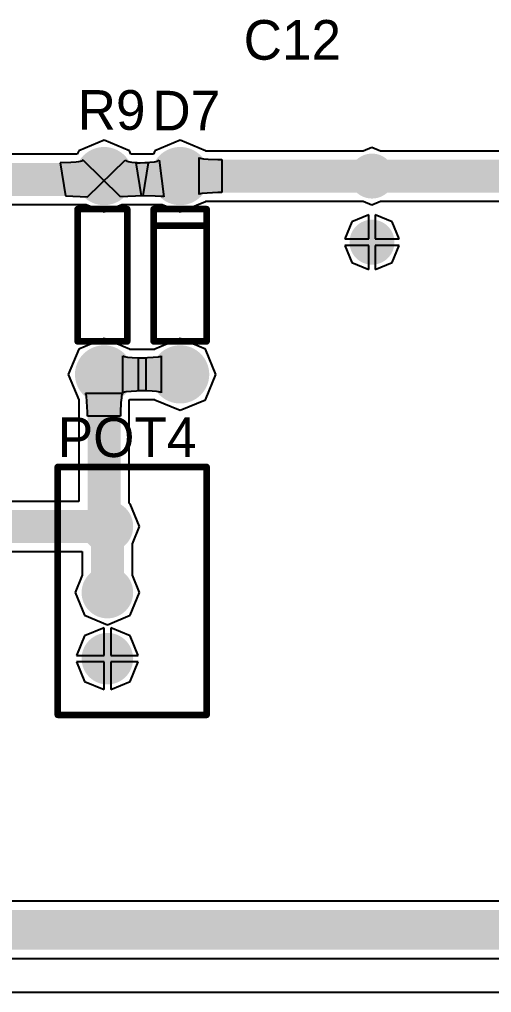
# Model space of a CAD drawing. Header units: millimetres. Extents: x 1 to 6.91, y 1 to 4.95.
# Drawn here: x 5.342 to 6.056, y 1 to 2.472 of the extents above; entities that cross this region are included whole.
import ezdxf

# ---------------------------------------------------------------- set-up
doc = ezdxf.new("R2010")
doc.units = ezdxf.units.MM
doc.header["$MEASUREMENT"] = 0
for name, color, linetype in [('BottomLayer', 5, 'Continuous'), ('BottomSolder', 6, 'Continuous'), ('TopLayer', 1, 'Continuous'), ('TopOverlay', 2, 'Continuous'), ('TopSolder', 216, 'Continuous')]:
    doc.layers.add(name, color=color, linetype=linetype)

msp = doc.modelspace()

# ---------------------------------------------------------------- linework, layer by layer
at = {"layer": 'BottomLayer'}
for p, q in [((5.47, 2.2891), (5.4317, 2.2733)), ((5.5083, 2.2733), (5.47, 2.2891)), ((5.585, 2.2891), (5.5467, 2.2733)), ((5.6233, 2.2733), (5.585, 2.2891)), ((5.4295, 2.2679), (5.3023, 2.2679)), ((5.4317, 2.2733), (5.4295, 2.2679)), ((5.5105, 2.2679), (5.5083, 2.2733)), ((5.5445, 2.2679), (5.5105, 2.2679)), ((5.5467, 2.2733), (5.5445, 2.2679)), ((5.6234, 2.2729), (5.6233, 2.2733)), ((5.8619, 2.2729), (5.6234, 2.2729)), ((5.875, 2.2783), (5.8619, 2.2729)), ((5.8881, 2.2729), (5.875, 2.2783)), ((6.3466, 2.2729), (5.8881, 2.2729)), ((5.4198, 2.2554), (5.4034, 2.255)), ((5.4034, 2.255), (5.4115, 2.205)), ((5.4279, 2.2561), (5.4198, 2.2554)), ((5.4311, 2.2565), (5.4279, 2.2561)), ((5.4337, 2.2571), (5.4311, 2.2565)), ((5.4357, 2.2577), (5.4337, 2.2571)), ((5.4372, 2.2584), (5.4357, 2.2577)), ((5.4382, 2.2592), (5.4372, 2.2584)), ((5.4948, 2.2036), (5.4382, 2.2592)), ((5.4452, 2.2036), (5.5018, 2.2592)), ((5.5018, 2.2592), (5.5028, 2.2584)), ((5.5028, 2.2584), (5.5043, 2.2577)), ((5.5043, 2.2577), (5.5063, 2.2571)), ((5.5063, 2.2571), (5.5089, 2.2565)), ((5.5089, 2.2565), (5.5121, 2.2561)), ((5.5121, 2.2561), (5.5202, 2.2554)), ((5.5265, 2.205), (5.5184, 2.255)), ((5.5184, 2.255), (5.5244, 2.255)), ((5.5202, 2.2554), (5.5366, 2.255)), ((5.5244, 2.255), (5.5461, 2.2565)), ((5.5366, 2.255), (5.5285, 2.205)), ((5.5461, 2.2565), (5.5487, 2.2571)), ((5.5487, 2.2571), (5.5507, 2.2577)), ((5.5507, 2.2577), (5.5522, 2.2584)), ((5.5522, 2.2584), (5.5532, 2.2592)), ((5.5532, 2.2592), (5.5602, 2.2036)), ((5.6136, 2.207), (5.6136, 2.263)), ((5.6136, 2.263), (5.6144, 2.2624)), ((5.6144, 2.2624), (5.6159, 2.2619)), ((5.6159, 2.2619), (5.6179, 2.2615)), ((5.6179, 2.2615), (5.6205, 2.2611)), ((5.6205, 2.2611), (5.6275, 2.2605)), ((5.6275, 2.2605), (5.6422, 2.26)), ((5.6422, 2.26), (5.6482, 2.26)), ((5.6482, 2.26), (5.6482, 2.21)), ((5.6159, 2.2081), (5.6144, 2.2076)), ((5.6179, 2.2085), (5.6159, 2.2081)), ((5.6422, 2.21), (5.6179, 2.2085)), ((5.6482, 2.21), (5.6422, 2.21)), ((5.4115, 2.205), (5.4452, 2.2036)), ((5.5285, 2.205), (5.4948, 2.2036)), ((5.5472, 2.2048), (5.5265, 2.205)), ((5.5564, 2.2043), (5.5472, 2.2048)), ((5.5583, 2.2041), (5.5564, 2.2043)), ((5.5595, 2.2039), (5.5583, 2.2041)), ((5.5602, 2.2036), (5.5595, 2.2039)), ((5.585, 2.1809), (5.6233, 2.1967)), ((5.6144, 2.2076), (5.6136, 2.207)), ((5.6233, 2.1967), (5.6234, 2.1971)), ((5.6234, 2.1971), (5.8619, 2.1971)), ((5.8619, 2.1971), (5.875, 2.1917)), ((5.875, 2.1917), (5.8881, 2.1971)), ((5.8881, 2.1971), (6.3466, 2.1971)), ((5.3023, 2.1921), (5.4429, 2.1921)), ((5.4429, 2.1921), (5.47, 2.1809)), ((5.47, 2.1809), (5.4971, 2.1921)), ((5.4971, 2.1921), (5.5579, 2.1921)), ((5.5579, 2.1921), (5.585, 2.1809)), ((5.8444, 2.1656), (5.8338, 2.14)), ((5.87, 2.1762), (5.8444, 2.1656)), ((5.87, 2.14), (5.87, 2.1762)), ((5.9056, 2.1656), (5.88, 2.1762)), ((5.88, 2.1762), (5.88, 2.14)), ((5.9162, 2.14), (5.9056, 2.1656)), ((5.8338, 2.14), (5.87, 2.14)), ((5.88, 2.14), (5.9162, 2.14)), ((5.87, 2.13), (5.8338, 2.13)), ((5.8338, 2.13), (5.8444, 2.1044)), ((5.87, 2.0938), (5.87, 2.13)), ((5.9162, 2.13), (5.88, 2.13)), ((5.88, 2.13), (5.88, 2.0938)), ((5.9056, 2.1044), (5.9162, 2.13)), ((5.8444, 2.1044), (5.87, 2.0938)), ((5.88, 2.0938), (5.9056, 2.1044)), ((5.47, 1.9891), (5.4317, 1.9733)), ((5.5083, 1.9733), (5.47, 1.9891)), ((5.585, 1.9891), (5.5467, 1.9733)), ((5.6233, 1.9733), (5.585, 1.9891)), ((5.4317, 1.9733), (5.4159, 1.935)), ((5.5084, 1.9729), (5.5083, 1.9733)), ((5.5466, 1.9729), (5.5084, 1.9729)), ((5.5467, 1.9733), (5.5466, 1.9729)), ((5.6391, 1.935), (5.6233, 1.9733)), ((5.4986, 1.907), (5.4986, 1.963)), ((5.4986, 1.963), (5.4994, 1.9624)), ((5.4994, 1.9624), (5.5009, 1.9619)), ((5.5009, 1.9619), (5.5029, 1.9615)), ((5.5029, 1.9615), (5.5055, 1.9611)), ((5.5055, 1.9611), (5.5125, 1.9605)), ((5.5125, 1.9605), (5.5272, 1.96)), ((5.5218, 1.91), (5.5218, 1.96)), ((5.5218, 1.96), (5.5278, 1.96)), ((5.5272, 1.96), (5.5332, 1.96)), ((5.5278, 1.96), (5.5521, 1.9615)), ((5.5332, 1.96), (5.5332, 1.91)), ((5.5521, 1.9615), (5.5541, 1.9619)), ((5.5541, 1.9619), (5.5556, 1.9624)), ((5.5556, 1.9624), (5.5564, 1.963)), ((5.5564, 1.963), (5.5564, 1.907)), ((5.4159, 1.935), (5.4317, 1.8967)), ((5.6233, 1.8967), (5.6391, 1.935)), ((5.4426, 1.9056), (5.442, 1.9064)), ((5.442, 1.9064), (5.498, 1.9064)), ((5.4431, 1.9041), (5.4426, 1.9056)), ((5.4435, 1.9021), (5.4431, 1.9041)), ((5.445, 1.8778), (5.4435, 1.9021)), ((5.4961, 1.8995), (5.4955, 1.8925)), ((5.4965, 1.9021), (5.4961, 1.8995)), ((5.4969, 1.9041), (5.4965, 1.9021)), ((5.4974, 1.9056), (5.4969, 1.9041)), ((5.498, 1.9064), (5.4974, 1.9056)), ((5.4994, 1.9076), (5.4986, 1.907)), ((5.5009, 1.9081), (5.4994, 1.9076)), ((5.5029, 1.9085), (5.5009, 1.9081)), ((5.5272, 1.91), (5.5029, 1.9085)), ((5.5278, 1.91), (5.5218, 1.91)), ((5.5332, 1.91), (5.5272, 1.91)), ((5.5425, 1.9095), (5.5278, 1.91)), ((5.5495, 1.9089), (5.5425, 1.9095)), ((5.5521, 1.9085), (5.5495, 1.9089)), ((5.5541, 1.9081), (5.5521, 1.9085)), ((5.5556, 1.9076), (5.5541, 1.9081)), ((5.5564, 1.907), (5.5556, 1.9076)), ((5.4317, 1.8967), (5.4321, 1.8966)), ((5.4321, 1.8966), (5.4321, 1.7429)), ((5.4955, 1.8925), (5.495, 1.8778)), ((5.5079, 1.8966), (5.5083, 1.8967)), ((5.5079, 1.7401), (5.5079, 1.8966)), ((5.5083, 1.8967), (5.5084, 1.8971)), ((5.5084, 1.8971), (5.5466, 1.8971)), ((5.5466, 1.8971), (5.5467, 1.8967)), ((5.5467, 1.8967), (5.585, 1.8809)), ((5.585, 1.8809), (5.6233, 1.8967)), ((5.445, 1.8718), (5.445, 1.8778)), ((5.495, 1.8718), (5.445, 1.8718)), ((5.495, 1.8778), (5.495, 1.8718)), ((5.4321, 1.7429), (5.1734, 1.7429)), ((5.5094, 1.7394), (5.5079, 1.7401)), ((5.5237, 1.705), (5.5094, 1.7394)), ((5.5129, 1.6789), (5.5237, 1.705)), ((5.5129, 1.6311), (5.5129, 1.6789)), ((5.1734, 1.6671), (5.4371, 1.6671)), ((5.4371, 1.6671), (5.4371, 1.6311)), ((5.4371, 1.6311), (5.4263, 1.605)), ((5.5237, 1.605), (5.5129, 1.6311)), ((5.4263, 1.605), (5.4406, 1.5706)), ((5.5094, 1.5706), (5.5237, 1.605)), ((5.4406, 1.5706), (5.475, 1.5563)), ((5.475, 1.5563), (5.5094, 1.5706)), ((5.47, 1.5516), (5.4406, 1.5394)), ((5.47, 1.51), (5.47, 1.5516)), ((5.5094, 1.5394), (5.48, 1.5516)), ((5.48, 1.5516), (5.48, 1.51)), ((5.4406, 1.5394), (5.4284, 1.51)), ((5.5216, 1.51), (5.5094, 1.5394)), ((5.4284, 1.51), (5.47, 1.51)), ((5.48, 1.51), (5.5216, 1.51)), ((5.47, 1.5), (5.4284, 1.5)), ((5.4284, 1.5), (5.4406, 1.4706)), ((5.47, 1.4584), (5.47, 1.5)), ((5.5216, 1.5), (5.48, 1.5)), ((5.48, 1.5), (5.48, 1.4584)), ((5.5094, 1.4706), (5.5216, 1.5)), ((5.4406, 1.4706), (5.47, 1.4584)), ((5.48, 1.4584), (5.5094, 1.4706)), ((6.6517, 1.1383), (4.4429, 1.1383)), ((4.425, 1.0517), (6.67, 1.0517)), ((6.91, 1), (1, 1))]:
    msp.add_line(p, q, dxfattribs=at)
for points, const_width in [([(5.45, 2.235, 1), (5.49, 2.235, 1)], 0.04), ([(5.565, 2.235, 1), (5.605, 2.235, 1)], 0.04), ([(5.5675, 2.23, 1), (5.5925, 2.23, 1)], 0.025), ([(5.5675, 2.23, 1), (5.5925, 2.23, 1)], 0.025), ([(5.5725, 2.235, 1), (5.5975, 2.235, 1)], 0.025), ([(5.5725, 2.235, 1), (5.5975, 2.235, 1)], 0.025), ([(5.86, 2.235, 1), (5.89, 2.235, 1)], 0.03), ([(5.8625, 2.235, 1), (5.8875, 2.235, 1)], 0.025), ([(5.8625, 2.235, 1), (5.8875, 2.235, 1)], 0.025), ([(5.86, 2.135, 1), (5.89, 2.135, 1)], 0.03), ([(5.45, 1.935, 1), (5.49, 1.935, 1)], 0.04), ([(5.565, 1.935, 1), (5.605, 1.935, 1)], 0.04), ([(5.4575, 1.935, 1), (5.4825, 1.935, 1)], 0.025), ([(5.4575, 1.935, 1), (5.4825, 1.935, 1)], 0.025), ([(5.5725, 1.935, 1), (5.5975, 1.935, 1)], 0.025), ([(5.4575, 1.705, 1), (5.4925, 1.705, 1)], 0.035), ([(5.4575, 1.71, 1), (5.4825, 1.71, 1)], 0.025), ([(5.4575, 1.71, 1), (5.4825, 1.71, 1)], 0.025), ([(5.4625, 1.705, 1), (5.4875, 1.705, 1)], 0.025), ([(5.4625, 1.705, 1), (5.4875, 1.705, 1)], 0.025), ([(5.4625, 1.705, 1), (5.4875, 1.705, 1)], 0.025), ([(5.4575, 1.605, 1), (5.4925, 1.605, 1)], 0.035), ([(5.4625, 1.605, 1), (5.4875, 1.605, 1)], 0.025), ([(5.4575, 1.505, 1), (5.4925, 1.505, 1)], 0.035)]:
    msp.add_lwpolyline(points, format="xyb", close=True, dxfattribs=dict(at, const_width=const_width))
for points, const_width in [([(5.235, 2.23), (5.58, 2.23)], 0.05), ([(5.58, 2.23), (5.585, 2.235)], 0.05), ([(5.585, 2.235), (5.875, 2.235)], 0.05), ([(5.875, 2.235), (6.62, 2.235)], 0.05), ([(5.47, 1.935), (5.585, 1.935)], 0.05), ([(5.47, 1.71), (5.47, 1.935)], 0.05), ([(5.135, 1.705), (5.475, 1.705)], 0.05), ([(5.47, 1.71), (5.475, 1.705)], 0.05), ([(5.475, 1.605), (5.475, 1.705)], 0.05), ([(4.425, 1.095), (6.67, 1.095)], 0.06)]:
    msp.add_lwpolyline(points, dxfattribs=dict(at, const_width=const_width))
at = {"layer": 'BottomSolder'}
for points, const_width in [([(5.448, 2.235, 1), (5.492, 2.235, 1)], 0.044), ([(5.563, 2.235, 1), (5.607, 2.235, 1)], 0.044), ([(5.858, 2.235, 1), (5.892, 2.235, 1)], 0.034), ([(5.858, 2.135, 1), (5.892, 2.135, 1)], 0.034), ([(5.448, 1.935, 1), (5.492, 1.935, 1)], 0.044), ([(5.563, 1.935, 1), (5.607, 1.935, 1)], 0.044), ([(5.4555, 1.705, 1), (5.4945, 1.705, 1)], 0.039), ([(5.4555, 1.605, 1), (5.4945, 1.605, 1)], 0.039), ([(5.4555, 1.505, 1), (5.4945, 1.505, 1)], 0.039)]:
    msp.add_lwpolyline(points, format="xyb", close=True, dxfattribs=dict(at, const_width=const_width))
at = {"layer": 'TopLayer'}
for points, const_width in [([(5.45, 2.235, 1), (5.49, 2.235, 1)], 0.04), ([(5.565, 2.235, 1), (5.605, 2.235, 1)], 0.04), ([(5.86, 2.235, 1), (5.89, 2.235, 1)], 0.03), ([(5.86, 2.135, 1), (5.89, 2.135, 1)], 0.03), ([(5.45, 1.935, 1), (5.49, 1.935, 1)], 0.04), ([(5.565, 1.935, 1), (5.605, 1.935, 1)], 0.04), ([(5.4575, 1.705, 1), (5.4925, 1.705, 1)], 0.035), ([(5.4575, 1.605, 1), (5.4925, 1.605, 1)], 0.035), ([(5.4575, 1.505, 1), (5.4925, 1.505, 1)], 0.035)]:
    msp.add_lwpolyline(points, format="xyb", close=True, dxfattribs=dict(at, const_width=const_width))
at = {"layer": 'TopOverlay', "const_width": 0.01}
for points in [[(5.43, 1.985), (5.43, 2.185)], [(5.43, 2.185), (5.505, 2.185)], [(5.505, 1.985), (5.505, 2.185)], [(5.545, 1.985), (5.545, 2.185)], [(5.545, 2.185), (5.625, 2.185)], [(5.625, 1.985), (5.625, 2.185)], [(5.545, 2.16), (5.625, 2.16)], [(5.43, 1.985), (5.505, 1.985)], [(5.545, 1.985), (5.625, 1.985)], [(5.4, 1.42), (5.4, 1.795)], [(5.4, 1.795), (5.625, 1.795)], [(5.625, 1.42), (5.625, 1.795)], [(5.4, 1.42), (5.625, 1.42)]]:
    msp.add_lwpolyline(points, dxfattribs=at)
at = {"layer": 'TopOverlay', "const_width": 0.005}
for points in [[(5.4275, 2.185, 1), (5.4325, 2.185, 1)], [(5.4275, 2.185, 1), (5.4325, 2.185, 1)], [(5.5025, 2.185, 1), (5.5075, 2.185, 1)], [(5.5025, 2.185, 1), (5.5075, 2.185, 1)], [(5.5425, 2.185, 1), (5.5475, 2.185, 1)], [(5.5425, 2.185, 1), (5.5475, 2.185, 1)], [(5.6225, 2.185, 1), (5.6275, 2.185, 1)], [(5.6225, 2.185, 1), (5.6275, 2.185, 1)], [(5.5425, 2.16, 1), (5.5475, 2.16, 1)], [(5.6225, 2.16, 1), (5.6275, 2.16, 1)], [(5.4275, 1.985, 1), (5.4325, 1.985, 1)], [(5.4275, 1.985, 1), (5.4325, 1.985, 1)], [(5.5025, 1.985, 1), (5.5075, 1.985, 1)], [(5.5025, 1.985, 1), (5.5075, 1.985, 1)], [(5.5425, 1.985, 1), (5.5475, 1.985, 1)], [(5.5425, 1.985, 1), (5.5475, 1.985, 1)], [(5.6225, 1.985, 1), (5.6275, 1.985, 1)], [(5.6225, 1.985, 1), (5.6275, 1.985, 1)], [(5.3975, 1.795, 1), (5.4025, 1.795, 1)], [(5.3975, 1.795, 1), (5.4025, 1.795, 1)], [(5.6225, 1.795, 1), (5.6275, 1.795, 1)], [(5.6225, 1.795, 1), (5.6275, 1.795, 1)], [(5.3975, 1.42, 1), (5.4025, 1.42, 1)], [(5.3975, 1.42, 1), (5.4025, 1.42, 1)], [(5.6225, 1.42, 1), (5.6275, 1.42, 1)], [(5.6225, 1.42, 1), (5.6275, 1.42, 1)]]:
    msp.add_lwpolyline(points, format="xyb", close=True, dxfattribs=at)
at = {"layer": 'TopSolder'}
for points, const_width in [([(5.448, 2.235, 1), (5.492, 2.235, 1)], 0.044), ([(5.563, 2.235, 1), (5.607, 2.235, 1)], 0.044), ([(5.858, 2.235, 1), (5.892, 2.235, 1)], 0.034), ([(5.858, 2.135, 1), (5.892, 2.135, 1)], 0.034), ([(5.448, 1.935, 1), (5.492, 1.935, 1)], 0.044), ([(5.563, 1.935, 1), (5.607, 1.935, 1)], 0.044), ([(5.4555, 1.705, 1), (5.4945, 1.705, 1)], 0.039), ([(5.4555, 1.605, 1), (5.4945, 1.605, 1)], 0.039), ([(5.4555, 1.505, 1), (5.4945, 1.505, 1)], 0.039)]:
    msp.add_lwpolyline(points, format="xyb", close=True, dxfattribs=dict(at, const_width=const_width))

# ---------------------------------------------------------------- texts
at = {"layer": 'TopOverlay'}
for s, p in [('C12', (5.681, 2.411)), ('R9', (5.43, 2.305)), ('D7', (5.543, 2.304)), ('POT4', (5.4, 1.81))]:
    msp.add_text(s, height=0.06, dxfattribs=at).set_placement(p)

doc.saveas('drawing.dxf')
